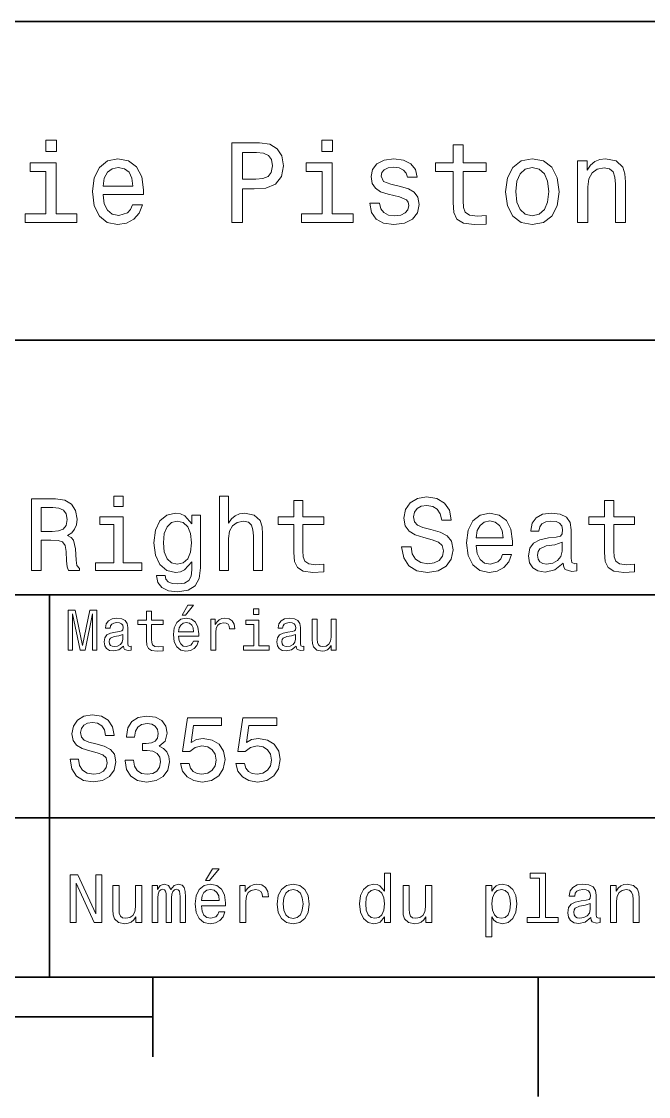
# Model space of a CAD drawing. Extents: x 0 to 297, y 0 to 210.
# Drawn here: x 190.3 to 229.6, y 2.5 to 70 of the extents above; entities that cross this region are included whole.
import ezdxf

# ---------------------------------------------------------------- set-up
doc = ezdxf.new("R2010")
doc.units = 0

msp = doc.modelspace()

# ---------------------------------------------------------------- linework, layer by layer
at = {"color": 7, "lineweight": 35}
for p, q in [((97, 70), (287, 70)), ((162, 50), (287, 50)), ((162, 34), (287, 34)), ((162, 20), (287, 20)), ((10, 10), (287, 10)), ((97, 10), (287, 10)), ((98.5, 7.5), (198.5, 7.5))]:
    msp.add_line(p, q, dxfattribs=at)
at = {"color": 7, "lineweight": 35, "ltscale": 0.35}
msp.add_line((192, 20), (192, 34), dxfattribs=at)
at = {"color": 7, "lineweight": 35, "ltscale": 0.25}
msp.add_line((192, 10), (192, 20), dxfattribs=at)
at = {"color": 7, "lineweight": 35, "ltscale": 0.125}
msp.add_line((198.5, 10), (198.5, 5), dxfattribs=at)
at = {"color": 7, "lineweight": 35, "ltscale": 0.1875}
msp.add_line((222.699997, 10), (222.699997, 2.5), dxfattribs=at)
at = {"color": 7, "lineweight": 13}
for points in [[(192.439484, 62.554031), (191.769455, 62.554031), (191.769455, 61.833572), (192.439484, 61.833572)], [(203.462524, 57.381123), (204.125351, 57.381123), (204.125351, 59.492073), (204.860229, 59.492073), (205.602295, 59.528095), (206.193085, 59.780258), (206.574921, 60.270172), (206.704605, 60.940201), (206.603745, 61.559795), (206.315552, 62.013687), (205.840057, 62.287464), (205.191635, 62.381123), (203.462524, 62.381123)], [(209.788177, 62.554031), (209.118149, 62.554031), (209.118149, 61.833572), (209.788177, 61.833572)], [(217.353027, 60.579971), (217.353027, 58.64193), (217.396255, 58.015129), (217.597992, 57.582851), (218.001434, 57.330688), (218.685883, 57.244236), (219.43515, 57.280258), (219.43515, 57.827808), (218.887604, 57.78458), (218.390488, 57.842216), (218.123917, 58.022331), (218.008652, 58.324928), (217.98703, 58.75), (217.98703, 60.579971), (219.43515, 60.579971), (219.43515, 61.120316), (217.98703, 61.120316), (217.98703, 62.251438), (217.353027, 62.251438), (217.353027, 61.120316), (216.257935, 61.120316), (216.257935, 60.579971)], [(205.01152, 61.76873), (205.443802, 61.725502), (205.760803, 61.588615), (205.94812, 61.336452), (206.01297, 60.940201), (205.940918, 60.522331), (205.746399, 60.270172), (205.414978, 60.140488), (204.96109, 60.104465), (204.125351, 60.104465), (204.125351, 61.76873)], [(192.417862, 57.914265), (192.417862, 61.120316), (190.789627, 61.120316), (190.789627, 60.579971), (191.783859, 60.579971), (191.783859, 57.914265), (190.48703, 57.914265), (190.48703, 57.381123), (193.729111, 57.381123), (193.729111, 57.914265)], [(195.37175, 59.131844), (197.907776, 59.131844), (197.914978, 59.427231), (197.799713, 60.255764), (197.482712, 60.875359), (196.978378, 61.25), (196.30835, 61.386887), (195.65274, 61.242794), (195.148407, 60.839336), (194.824203, 60.183716), (194.708923, 59.319164), (194.817001, 58.432995), (195.141205, 57.78458), (195.638321, 57.381123), (196.286743, 57.244236), (196.848694, 57.337894), (197.309799, 57.582851), (197.648407, 57.971901), (197.842941, 58.490631), (197.216141, 58.490631), (197.086456, 58.20245), (196.899139, 57.986309), (196.365997, 57.8134), (195.955322, 57.892651), (195.645538, 58.14481), (195.443802, 58.555473), (195.37175, 59.110229)], [(195.37175, 59.664986), (195.451004, 60.162102), (195.645538, 60.529537), (195.940918, 60.75288), (196.329971, 60.83213), (196.711807, 60.75288), (197.007202, 60.529537), (197.187317, 60.162102), (197.252167, 59.664986)], [(209.766571, 57.914265), (209.766571, 61.120316), (208.138321, 61.120316), (208.138321, 60.579971), (209.132568, 60.579971), (209.132568, 57.914265), (207.835724, 57.914265), (207.835724, 57.381123), (211.077805, 57.381123), (211.077805, 57.914265)], [(214.060516, 59.636166), (213.44812, 59.780258), (212.994232, 59.945965), (212.842941, 60.28458), (212.886169, 60.522331), (213.03746, 60.695244), (213.282425, 60.803314), (213.635437, 60.846542), (213.97406, 60.803314), (214.240631, 60.67363), (214.413544, 60.479107), (214.485596, 60.219738), (215.105194, 60.219738), (215.105194, 60.23415), (214.997116, 60.70245), (214.701721, 61.069885), (214.240631, 61.30043), (213.635437, 61.386887), (213.023056, 61.30043), (212.57637, 61.062679), (212.29538, 60.709652), (212.208939, 60.262966), (212.273773, 59.830688), (212.475494, 59.528095), (212.806915, 59.311958), (213.289627, 59.16066), (213.995682, 58.987751), (214.427948, 58.807636), (214.543228, 58.663544), (214.586456, 58.447407), (214.521606, 58.180836), (214.348694, 57.979107), (214.067719, 57.849422), (213.693085, 57.806194), (213.296829, 57.849422), (213.008636, 58.000721), (212.814117, 58.245674), (212.734863, 58.584293), (212.122482, 58.584293), (212.223343, 58.007923), (212.518738, 57.590057), (212.98703, 57.337894), (213.635437, 57.244236), (214.312683, 57.337894), (214.809799, 57.590057), (215.112396, 57.993515), (215.220459, 58.519451), (215.141205, 58.973343), (214.917862, 59.283138), (214.55043, 59.484871)], [(220.65274, 59.311958), (220.768005, 58.432995), (221.099426, 57.78458), (221.625366, 57.381123), (222.331421, 57.244236), (223.030258, 57.381123), (223.556198, 57.777374), (223.887604, 58.425793), (224.010086, 59.311958), (223.887604, 60.190922), (223.556198, 60.846542), (223.030258, 61.242794), (222.331421, 61.386887), (221.625366, 61.242794), (221.099426, 60.839336), (220.768005, 60.190922)], [(221.301147, 59.319164), (221.365997, 59.967579), (221.567719, 60.435879), (221.891937, 60.72406), (222.331421, 60.824928), (222.763687, 60.72406), (223.087891, 60.443081), (223.289627, 59.967579), (223.361679, 59.319164), (223.289627, 58.663544), (223.087891, 58.188038), (222.763687, 57.899853), (222.331421, 57.806194), (221.891937, 57.899853), (221.567719, 58.188038), (221.365997, 58.663544)], [(225.177246, 57.381123), (225.811249, 57.381123), (225.811249, 59.614552), (225.876083, 60.12608), (226.085022, 60.500717), (226.409225, 60.731266), (226.841507, 60.817722), (227.187317, 60.745674), (227.403458, 60.551151), (227.511536, 60.226944), (227.547546, 59.794666), (227.547546, 57.381123), (228.181564, 57.381123), (228.181564, 59.924351), (228.15274, 60.435879), (228.023056, 60.86095), (227.597992, 61.25), (226.935165, 61.386887), (226.567719, 61.336452), (226.257935, 61.199566), (225.991364, 60.969017), (225.782425, 60.659222), (225.782425, 61.25), (225.177246, 61.25)], [(190.874649, 35.530258), (191.477676, 35.530258), (191.477676, 37.430115), (192.093658, 37.430115), (192.547562, 37.41066), (192.832855, 37.319885), (192.98848, 37.105907), (193.053314, 36.723343), (193.085739, 36.139767), (193.124649, 35.757202), (193.202454, 35.530258), (193.883286, 35.530258), (193.883286, 35.653458), (193.734161, 35.835014), (193.682281, 36.172188), (193.636887, 36.898415), (193.526657, 37.4366), (193.377533, 37.605186), (193.144104, 37.728386), (193.403458, 37.890488), (193.585022, 38.117435), (193.701736, 38.402737), (193.740646, 38.746395), (193.649857, 39.291065), (193.390488, 39.699566), (192.96254, 39.945965), (192.378967, 40.030258), (190.874649, 40.030258)], [(196.645538, 40.185879), (196.042511, 40.185879), (196.042511, 39.537464), (196.645538, 39.537464)], [(202.688766, 35.530258), (203.259369, 35.530258), (203.259369, 37.540344), (203.317734, 38.000721), (203.505768, 38.337894), (203.797562, 38.545387), (204.1866, 38.623199), (204.497849, 38.558357), (204.692368, 38.383286), (204.789627, 38.091499), (204.822052, 37.70245), (204.822052, 35.530258), (205.392654, 35.530258), (205.392654, 37.819164), (205.366714, 38.279537), (205.25, 38.662102), (204.867447, 39.012245), (204.270905, 39.135445), (203.946686, 39.090057), (203.667877, 38.966858), (203.434448, 38.772331), (203.259369, 38.506485), (203.259369, 40.185879), (202.688766, 40.185879)], [(207.357361, 38.409222), (207.357361, 36.664986), (207.396255, 36.100864), (207.57782, 35.711815), (207.940933, 35.484871), (208.556915, 35.407059), (209.231277, 35.43948), (209.231277, 35.932274), (208.73848, 35.893372), (208.291077, 35.945244), (208.051163, 36.107349), (207.947418, 36.379681), (207.927963, 36.762245), (207.927963, 38.409222), (209.231277, 38.409222), (209.231277, 38.895531), (207.927963, 38.895531), (207.927963, 39.913544), (207.357361, 39.913544), (207.357361, 38.895531), (206.371765, 38.895531), (206.371765, 38.409222)], [(214.716858, 37.015129), (214.126801, 37.015129), (214.256485, 36.327808), (214.580704, 35.822044), (215.079971, 35.517288), (215.754333, 35.407059), (216.422195, 35.510807), (216.921478, 35.796108), (217.239197, 36.243515), (217.355911, 36.833572), (217.258652, 37.365273), (216.986313, 37.708931), (216.545395, 37.935879), (215.955338, 38.104465), (215.44957, 38.227665), (215.118881, 38.370316), (214.930847, 38.577808), (214.872482, 38.902016), (214.930847, 39.193802), (215.099426, 39.414265), (215.358795, 39.5634), (215.715424, 39.615273), (216.078537, 39.55043), (216.363831, 39.375359), (216.55188, 39.083572), (216.642654, 38.688038), (217.232712, 38.688038), (217.232712, 38.701008), (217.128967, 39.310516), (216.824219, 39.764408), (216.344391, 40.049709), (215.695969, 40.146973), (215.112396, 40.049709), (214.658508, 39.777374), (214.366714, 39.355907), (214.26297, 38.811237), (214.34726, 38.324928), (214.593658, 37.994236), (214.982712, 37.773773), (215.51442, 37.605186), (216.039627, 37.456051), (216.435165, 37.3134), (216.675079, 37.105907), (216.759369, 36.76873), (216.681564, 36.425072), (216.48056, 36.165707), (216.175797, 36.003601), (215.780273, 35.951729), (215.33934, 36.023052), (215.002167, 36.230545), (214.788193, 36.567722)], [(226.874649, 38.409222), (226.874649, 36.664986), (226.913544, 36.100864), (227.095108, 35.711815), (227.458221, 35.484871), (228.074219, 35.407059), (228.748566, 35.43948), (228.748566, 35.932274), (228.255768, 35.893372), (227.808365, 35.945244), (227.568451, 36.107349), (227.464706, 36.379681), (227.445251, 36.762245), (227.445251, 38.409222), (228.748566, 38.409222), (228.748566, 38.895531), (227.445251, 38.895531), (227.445251, 39.913544), (226.874649, 39.913544), (226.874649, 38.895531), (225.889053, 38.895531), (225.889053, 38.409222)], [(192.210373, 39.479107), (192.605911, 39.440201), (192.884735, 39.317001), (193.059799, 39.090057), (193.118164, 38.733429), (193.053314, 38.357346), (192.87825, 38.130402), (192.579971, 38.013687), (192.171478, 37.981266), (191.477676, 37.981266), (191.477676, 39.479107)], [(196.626083, 36.010086), (196.626083, 38.895531), (195.160675, 38.895531), (195.160675, 38.409222), (196.055481, 38.409222), (196.055481, 36.010086), (194.888336, 36.010086), (194.888336, 35.530258), (197.806198, 35.530258), (197.806198, 36.010086)], [(201.495682, 35.685879), (201.495682, 39.012245), (200.951019, 39.012245), (200.951019, 38.448124), (200.503601, 38.960373), (200.231277, 39.090057), (199.926514, 39.135445), (199.375366, 39.005764), (198.947418, 38.642651), (198.668594, 38.059078), (198.571335, 37.274494), (198.668594, 36.483429), (198.947418, 35.899857), (199.375366, 35.530258), (199.926514, 35.407059), (200.237762, 35.45245), (200.497131, 35.569164), (200.951019, 36.061958), (200.951019, 35.569164), (200.899139, 35.180115), (200.756485, 34.901295), (200.484161, 34.739193), (200.075653, 34.680836), (199.719025, 34.719738), (199.466141, 34.817001), (199.317001, 34.985588), (199.271622, 35.212536), (198.720459, 35.212536), (198.720459, 35.1866), (198.804764, 34.771614), (199.064133, 34.460373), (199.479111, 34.259365), (200.043228, 34.188038), (200.71759, 34.285301), (201.164993, 34.557636), (201.417877, 35.030979)], [(199.161392, 37.274494), (199.219742, 37.851585), (199.394821, 38.279537), (199.667145, 38.532421), (200.030258, 38.623199), (200.412827, 38.532421), (200.698135, 38.279537), (200.873199, 37.851585), (200.938049, 37.274494), (200.873199, 36.684437), (200.698135, 36.262966), (200.412827, 36.003601), (200.030258, 35.919308), (199.667145, 36.003601), (199.394821, 36.262966), (199.219742, 36.690922)], [(218.80188, 37.105907), (221.084305, 37.105907), (221.09079, 37.371758), (220.98703, 38.117435), (220.701736, 38.675072), (220.247849, 39.012245), (219.644821, 39.135445), (219.054764, 39.005764), (218.600876, 38.642651), (218.309082, 38.052593), (218.205338, 37.274494), (218.302597, 36.476944), (218.594391, 35.893372), (219.041794, 35.530258), (219.625366, 35.407059), (220.131134, 35.491352), (220.546112, 35.711815), (220.850876, 36.061958), (221.02594, 36.528816), (220.461823, 36.528816), (220.345108, 36.269451), (220.176514, 36.074928), (219.696686, 35.919308), (219.327087, 35.990631), (219.048279, 36.217579), (218.866714, 36.587173), (218.80188, 37.086452)], [(218.80188, 37.585735), (218.873199, 38.033138), (219.048279, 38.363831), (219.314133, 38.564842), (219.664276, 38.636166), (220.007935, 38.564842), (220.273773, 38.363831), (220.435883, 38.033138), (220.494247, 37.585735)], [(224.274506, 35.98415), (224.274506, 35.964695), (224.306915, 35.744236), (224.404175, 35.588615), (224.812683, 35.465416), (225.130402, 35.517288), (225.130402, 35.958214), (224.994232, 35.938759), (224.812683, 36.023052), (224.780258, 36.282421), (224.780258, 38.085014), (224.702454, 38.545387), (224.47551, 38.869595), (224.079971, 39.064121), (223.522339, 39.135445), (222.977661, 39.057636), (222.575653, 38.837173), (222.322769, 38.493515), (222.23848, 38.039623), (222.23848, 38.000721), (222.750732, 38.000721), (222.796112, 38.273052), (222.938766, 38.467579), (223.172195, 38.584293), (223.502884, 38.629681), (223.820618, 38.59726), (224.047546, 38.5), (224.183716, 38.331409), (224.229111, 38.09798), (224.203171, 37.825645), (224.099426, 37.68948), (223.840057, 37.624638), (223.35376, 37.572765), (222.796112, 37.456051), (222.400574, 37.248558), (222.167145, 36.924351), (222.095825, 36.444523), (222.160675, 36.016571), (222.361679, 35.698845), (222.685883, 35.497837), (223.133286, 35.426514), (223.736313, 35.562679)], [(224.209656, 36.749279), (224.131851, 36.412102), (223.924347, 36.152737), (223.613113, 35.98415), (223.23056, 35.925793), (222.984161, 35.958214), (222.809082, 36.061958), (222.698853, 36.243515), (222.666428, 36.496395), (222.692368, 36.723343), (222.796112, 36.885445), (223.21109, 37.067001), (223.736313, 37.14481), (224.209656, 37.30043)], [(200.341492, 32.728386), (200.554031, 32.728386), (201.054749, 33.340778), (200.701736, 33.340778)], [(205.161377, 33.117435), (204.82637, 33.117435), (204.82637, 32.757202), (205.161377, 32.757202)], [(193.183716, 30.530979), (193.46109, 30.530979), (193.46109, 32.80043), (193.929398, 30.530979), (194.239197, 30.530979), (194.703888, 32.80043), (194.703888, 30.530979), (194.984863, 30.530979), (194.984863, 33.030979), (194.545395, 33.030979), (194.08429, 30.826368), (193.626801, 33.030979), (193.183716, 33.030979)], [(196.656342, 30.78314), (196.656342, 30.772333), (196.674347, 30.649855), (196.728394, 30.5634), (196.955338, 30.494957), (197.131851, 30.523775), (197.131851, 30.768732), (197.056198, 30.757925), (196.955338, 30.804754), (196.937317, 30.948847), (196.937317, 31.950287), (196.894089, 32.206051), (196.768005, 32.386166), (196.548264, 32.494236), (196.23848, 32.533859), (195.935883, 32.490635), (195.71254, 32.368156), (195.572052, 32.177231), (195.525223, 31.925072), (195.525223, 31.903458), (195.809799, 31.903458), (195.835022, 32.054756), (195.914261, 32.162823), (196.043945, 32.227665), (196.227661, 32.25288), (196.404175, 32.234871), (196.530258, 32.180836), (196.605911, 32.087173), (196.631119, 31.957493), (196.616714, 31.806194), (196.559082, 31.730547), (196.414978, 31.694523), (196.144806, 31.665705), (195.835022, 31.600864), (195.61528, 31.48559), (195.485596, 31.305475), (195.445969, 31.038904), (195.481995, 30.801151), (195.593658, 30.62464), (195.773773, 30.512968), (196.022339, 30.473343), (196.357346, 30.54899)], [(198.100861, 32.130402), (198.100861, 31.161383), (198.122482, 30.847982), (198.223343, 30.631844), (198.425079, 30.505762), (198.767288, 30.462536), (199.141937, 30.480547), (199.141937, 30.754322), (198.868149, 30.732708), (198.619598, 30.761526), (198.486313, 30.851583), (198.42868, 31.002882), (198.417862, 31.215418), (198.417862, 32.130402), (199.141937, 32.130402), (199.141937, 32.400574), (198.417862, 32.400574), (198.417862, 32.966137), (198.100861, 32.966137), (198.100861, 32.400574), (197.553314, 32.400574), (197.553314, 32.130402)], [(200.121765, 31.40634), (201.389771, 31.40634), (201.393372, 31.554033), (201.335739, 31.9683), (201.177231, 32.278099), (200.925079, 32.465416), (200.590057, 32.533859), (200.262253, 32.461815), (200.010086, 32.260086), (199.847977, 31.932276), (199.790344, 31.5), (199.844376, 31.056915), (200.006485, 30.732708), (200.255051, 30.530979), (200.579254, 30.462536), (200.860229, 30.509365), (201.090775, 30.631844), (201.260086, 30.826368), (201.357346, 31.085733), (201.043945, 31.085733), (200.979111, 30.941643), (200.885452, 30.833572), (200.618881, 30.747118), (200.413544, 30.786743), (200.258652, 30.912823), (200.157776, 31.118155), (200.121765, 31.395533)], [(202.131851, 30.530979), (202.448853, 30.530979), (202.448853, 31.636887), (202.481262, 31.903458), (202.578537, 32.094379), (202.73703, 32.209652), (202.94957, 32.249279), (203.108063, 32.224064), (203.226944, 32.152016), (203.298996, 32.029537), (203.324203, 31.863832), (203.644806, 31.863832), (203.601593, 32.155621), (203.482712, 32.364552), (203.284576, 32.490635), (203.014404, 32.533859), (202.830688, 32.505043), (202.672195, 32.432995), (202.531708, 32.310516), (202.420029, 32.144814), (202.420029, 32.465416), (202.131851, 32.465416)], [(205.150574, 30.79755), (205.150574, 32.400574), (204.336456, 32.400574), (204.336456, 32.130402), (204.833572, 32.130402), (204.833572, 30.79755), (204.185165, 30.79755), (204.185165, 30.530979), (205.806198, 30.530979), (205.806198, 30.79755)], [(207.499283, 30.78314), (207.499283, 30.772333), (207.517288, 30.649855), (207.57132, 30.5634), (207.798264, 30.494957), (207.974777, 30.523775), (207.974777, 30.768732), (207.899139, 30.757925), (207.798264, 30.804754), (207.780258, 30.948847), (207.780258, 31.950287), (207.73703, 32.206051), (207.610947, 32.386166), (207.391205, 32.494236), (207.081406, 32.533859), (206.778824, 32.490635), (206.555481, 32.368156), (206.414978, 32.177231), (206.368149, 31.925072), (206.368149, 31.903458), (206.65274, 31.903458), (206.677948, 32.054756), (206.757202, 32.162823), (206.886887, 32.227665), (207.070602, 32.25288), (207.247116, 32.234871), (207.373199, 32.180836), (207.448853, 32.087173), (207.47406, 31.957493), (207.459656, 31.806194), (207.402023, 31.730547), (207.257919, 31.694523), (206.987747, 31.665705), (206.677948, 31.600864), (206.458206, 31.48559), (206.328537, 31.305475), (206.28891, 31.038904), (206.324921, 30.801151), (206.4366, 30.62464), (206.616714, 30.512968), (206.86528, 30.473343), (207.200287, 30.54899)], [(210.010086, 32.465416), (209.693085, 32.465416), (209.693085, 31.348703), (209.657059, 31.089336), (209.552597, 30.902016), (209.390488, 30.786743), (209.177948, 30.750719), (209.008636, 30.779539), (208.900574, 30.865993), (208.83934, 31.013687), (208.824921, 31.222622), (208.824921, 32.465416), (208.507919, 32.465416), (208.507919, 31.193804), (208.518738, 30.93804), (208.587173, 30.725504), (208.796112, 30.530979), (209.131119, 30.462536), (209.311234, 30.487751), (209.466141, 30.552593), (209.599426, 30.664265), (209.707489, 30.826368), (209.707489, 30.530979), (210.010086, 30.530979)], [(200.121765, 31.672911), (200.161377, 31.921469), (200.258652, 32.105186), (200.406342, 32.216858), (200.600861, 32.256485), (200.791794, 32.216858), (200.939484, 32.105186), (201.029541, 31.921469), (201.061966, 31.672911)], [(196.620316, 31.208212), (196.577087, 31.020893), (196.461823, 30.876801), (196.28891, 30.78314), (196.07637, 30.750719), (195.939484, 30.768732), (195.842224, 30.826368), (195.780975, 30.927233), (195.76297, 31.067722), (195.777374, 31.193804), (195.835022, 31.283861), (196.065567, 31.384726), (196.357346, 31.427954), (196.620316, 31.514408)], [(207.463257, 31.208212), (207.420029, 31.020893), (207.304749, 30.876801), (207.131851, 30.78314), (206.919312, 30.750719), (206.782425, 30.768732), (206.68515, 30.826368), (206.623917, 30.927233), (206.605911, 31.067722), (206.620316, 31.193804), (206.677948, 31.283861), (206.908508, 31.384726), (207.200287, 31.427954), (207.463257, 31.514408)], [(193.824203, 23.680117), (193.299713, 23.680117), (193.414978, 23.069164), (193.703171, 22.619596), (194.146973, 22.348703), (194.746399, 22.250721), (195.340057, 22.342941), (195.783859, 22.596542), (196.066284, 22.994238), (196.170029, 23.518732), (196.083572, 23.991356), (195.841492, 24.296831), (195.44957, 24.49856), (194.925079, 24.648417), (194.47551, 24.757925), (194.181549, 24.884727), (194.014404, 25.069164), (193.96254, 25.357349), (194.014404, 25.616714), (194.164261, 25.812681), (194.394806, 25.945246), (194.711823, 25.991356), (195.034576, 25.933718), (195.288177, 25.778099), (195.455338, 25.518732), (195.536026, 25.167149), (196.060516, 25.167149), (196.060516, 25.178675), (195.968292, 25.720463), (195.697403, 26.12392), (195.270889, 26.377522), (194.694519, 26.463978), (194.175797, 26.377522), (193.772339, 26.135448), (193.51297, 25.760807), (193.420746, 25.276657), (193.495682, 24.844381), (193.714691, 24.550434), (194.060516, 24.354467), (194.533142, 24.204613), (195, 24.072046), (195.351578, 23.945246), (195.564835, 23.760807), (195.639771, 23.461096), (195.570602, 23.155621), (195.391937, 22.925074), (195.121033, 22.780981), (194.769455, 22.734871), (194.377518, 22.798271), (194.077805, 22.98271), (193.887604, 23.282421)], [(196.752167, 23.616716), (196.752167, 23.57637), (196.844376, 23.023056), (197.11528, 22.60807), (197.541794, 22.342941), (198.106628, 22.244957), (198.706055, 22.342941), (199.155624, 22.596542), (199.443802, 23), (199.547546, 23.518732), (199.501434, 23.858791), (199.374634, 24.135448), (199.167145, 24.348703), (198.890488, 24.504324), (199.265137, 24.815563), (199.39769, 25.311239), (199.311234, 25.760807), (199.0634, 26.100864), (198.659943, 26.314121), (198.106628, 26.38905), (197.587891, 26.296831), (197.190201, 26.043228), (196.930832, 25.639771), (196.844376, 25.103746), (196.844376, 25.063402), (197.357346, 25.063402), (197.403458, 25.432278), (197.553314, 25.697407), (197.795395, 25.858791), (198.135452, 25.916428), (198.435165, 25.870317), (198.654175, 25.749281), (198.786743, 25.553314), (198.838623, 25.288185), (198.786743, 25.005764), (198.648422, 24.815563), (198.406342, 24.700289), (198.077805, 24.665707), (197.853027, 24.671471), (197.853027, 24.216139), (198.135452, 24.227667), (198.498566, 24.175793), (198.769455, 24.037464), (198.930832, 23.812681), (198.98848, 23.518732), (198.925079, 23.184439), (198.757919, 22.9366), (198.492798, 22.780981), (198.141205, 22.729107), (197.778091, 22.786745), (197.51297, 22.959656), (197.345825, 23.236313), (197.282425, 23.616716)], [(200.244965, 23.40346), (200.371765, 22.930836), (200.654175, 22.56196), (201.069168, 22.331413), (201.599426, 22.244957), (202.181549, 22.348703), (202.636887, 22.631124), (202.925079, 23.080692), (203.034576, 23.657061), (202.9366, 24.193085), (202.659943, 24.613834), (202.227661, 24.884727), (201.668594, 24.98271), (201.236313, 24.913546), (200.902023, 24.723343), (201.0634, 25.801153), (202.815567, 25.801153), (202.815567, 26.273777), (200.677231, 26.273777), (200.360229, 24.152739), (200.82132, 24.152739), (201.155624, 24.423632), (201.582138, 24.521614), (201.951004, 24.458214), (202.233429, 24.273777), (202.412109, 23.991356), (202.47551, 23.628242), (202.412109, 23.265131), (202.227661, 22.98271), (201.945251, 22.804035), (201.582138, 22.740635), (201.276657, 22.780981), (201.040344, 22.913546), (200.867432, 23.121038), (200.780975, 23.40346)], [(203.714691, 23.40346), (203.841492, 22.930836), (204.123917, 22.56196), (204.53891, 22.331413), (205.069168, 22.244957), (205.651291, 22.348703), (206.106628, 22.631124), (206.394806, 23.080692), (206.504318, 23.657061), (206.406342, 24.193085), (206.129684, 24.613834), (205.697403, 24.884727), (205.138336, 24.98271), (204.706055, 24.913546), (204.371765, 24.723343), (204.533142, 25.801153), (206.285309, 25.801153), (206.285309, 26.273777), (204.146973, 26.273777), (203.829971, 24.152739), (204.291061, 24.152739), (204.625366, 24.423632), (205.05188, 24.521614), (205.420746, 24.458214), (205.703171, 24.273777), (205.881851, 23.991356), (205.945251, 23.628242), (205.881851, 23.265131), (205.697403, 22.98271), (205.414978, 22.804035), (205.05188, 22.740635), (204.746399, 22.780981), (204.510086, 22.913546), (204.337173, 23.121038), (204.250717, 23.40346)], [(193.315567, 13.428675), (193.674347, 13.428675), (193.674347, 15.888329), (194.824203, 13.428675), (195.286743, 13.428675), (195.286743, 16.428675), (194.92363, 16.428675), (194.92363, 13.969021), (193.786743, 16.428675), (193.315567, 16.428675)], [(201.809799, 16.065563), (202.06485, 16.065563), (202.66571, 16.800432), (202.242081, 16.800432)], [(213.048996, 13.787464), (213.048996, 13.428675), (213.429398, 13.428675), (213.429398, 16.532421), (213.053314, 16.532421), (213.053314, 15.395534), (212.763687, 15.724064), (212.586456, 15.801874), (212.383286, 15.832133), (212.015854, 15.745678), (211.730545, 15.503603), (211.544662, 15.114553), (211.479828, 14.591499), (211.544662, 14.068444), (211.730545, 13.675073), (212.015854, 13.428675), (212.383286, 13.346542), (212.586456, 13.376801), (212.768005, 13.454611)], [(222.788193, 16.212536), (222.788193, 13.748559), (222.005768, 13.748559), (222.005768, 13.428675), (223.946686, 13.428675), (223.946686, 13.748559), (223.168594, 13.748559), (223.168594, 16.532421), (222.19165, 16.532421), (222.19165, 16.212536)], [(197.798279, 15.75), (197.417862, 15.75), (197.417862, 14.409943), (197.374634, 14.098703), (197.249283, 13.873919), (197.054749, 13.735591), (196.799713, 13.692364), (196.596542, 13.726946), (196.466858, 13.830692), (196.393372, 14.007925), (196.376083, 14.258646), (196.376083, 15.75), (195.995682, 15.75), (195.995682, 14.224064), (196.008652, 13.917148), (196.090775, 13.662104), (196.341492, 13.428675), (196.743515, 13.346542), (196.959656, 13.376801), (197.145538, 13.454611), (197.305481, 13.588617), (197.435165, 13.783141), (197.435165, 13.428675), (197.798279, 13.428675)], [(198.459656, 13.428675), (198.809799, 13.428675), (198.809799, 14.980548), (198.831406, 15.213978), (198.896255, 15.382565), (198.995682, 15.481989), (199.125366, 15.520894), (199.229111, 15.486312), (199.298279, 15.399857), (199.332855, 15.252882), (199.345825, 15.058358), (199.345825, 13.428675), (199.674347, 13.428675), (199.674347, 14.980548), (199.695969, 15.209655), (199.760803, 15.378242), (199.864548, 15.481989), (199.994232, 15.520894), (200.097977, 15.486312), (200.167145, 15.399857), (200.210373, 15.058358), (200.210373, 13.428675), (200.560516, 13.428675), (200.560516, 15.032421), (200.53891, 15.365274), (200.469742, 15.620317), (200.331406, 15.775937), (200.106628, 15.832133), (199.842941, 15.745678), (199.639771, 15.494957), (199.479828, 15.741355), (199.211823, 15.832133), (198.965424, 15.745678), (198.796829, 15.503603), (198.796829, 15.75), (198.459656, 15.75)], [(201.546112, 14.479107), (203.067719, 14.479107), (203.072052, 14.656341), (203.002884, 15.153459), (202.812683, 15.525217), (202.510086, 15.75), (202.108063, 15.832133), (201.714691, 15.745678), (201.412109, 15.503603), (201.217575, 15.110231), (201.148422, 14.591499), (201.213257, 14.059798), (201.407776, 13.67075), (201.706055, 13.428675), (202.095108, 13.346542), (202.432281, 13.402739), (202.708939, 13.549712), (202.912109, 13.783141), (203.028824, 14.09438), (202.65274, 14.09438), (202.574936, 13.92147), (202.46254, 13.791787), (202.142654, 13.688041), (201.896255, 13.735591), (201.710373, 13.886888), (201.58934, 14.133286), (201.546112, 14.466139)], [(203.958221, 13.428675), (204.338623, 13.428675), (204.338623, 14.755764), (204.377518, 15.075649), (204.494232, 15.304755), (204.684433, 15.443084), (204.939484, 15.490635), (205.129684, 15.460375), (205.272339, 15.373919), (205.358795, 15.226946), (205.389053, 15.028098), (205.773773, 15.028098), (205.721909, 15.378242), (205.579254, 15.628963), (205.341492, 15.78026), (205.017288, 15.832133), (204.796829, 15.797551), (204.606628, 15.711096), (204.438034, 15.564121), (204.304031, 15.365274), (204.304031, 15.75), (203.958221, 15.75)], [(206.305481, 14.587176), (206.374634, 14.059798), (206.573486, 13.67075), (206.889053, 13.428675), (207.312683, 13.346542), (207.731995, 13.428675), (208.047546, 13.666427), (208.246399, 14.055476), (208.319885, 14.587176), (208.246399, 15.114553), (208.047546, 15.507925), (207.731995, 15.745678), (207.312683, 15.832133), (206.889053, 15.745678), (206.573486, 15.503603), (206.374634, 15.114553)], [(216.014404, 15.75), (215.634003, 15.75), (215.634003, 14.409943), (215.590775, 14.098703), (215.465424, 13.873919), (215.270889, 13.735591), (215.015854, 13.692364), (214.812683, 13.726946), (214.682999, 13.830692), (214.609512, 14.007925), (214.592224, 14.258646), (214.592224, 15.75), (214.211823, 15.75), (214.211823, 14.224064), (214.224792, 13.917148), (214.306915, 13.662104), (214.557632, 13.428675), (214.959656, 13.346542), (215.175797, 13.376801), (215.361679, 13.454611), (215.521622, 13.588617), (215.651306, 13.783141), (215.651306, 13.428675), (216.014404, 13.428675)], [(219.788193, 15.391211), (219.788193, 15.75), (219.407776, 15.75), (219.407776, 12.529539), (219.788193, 12.529539), (219.788193, 13.783141), (219.922195, 13.579971), (220.073486, 13.445966), (220.453888, 13.346542), (220.817001, 13.428675), (221.10231, 13.675073), (221.288193, 14.064121), (221.357346, 14.591499), (221.288193, 15.114553), (221.10231, 15.503603), (220.817001, 15.745678), (220.453888, 15.832133), (220.246399, 15.806196), (220.069168, 15.724064), (219.917877, 15.585735)], [(226.01297, 13.731268), (226.01297, 13.7183), (226.034592, 13.571326), (226.099426, 13.46758), (226.371765, 13.385448), (226.583588, 13.42003), (226.583588, 13.713977), (226.492798, 13.701009), (226.371765, 13.757205), (226.350159, 13.930116), (226.350159, 15.131845), (226.298279, 15.438761), (226.146973, 15.6549), (225.883286, 15.784582), (225.511536, 15.832133), (225.148422, 15.78026), (224.880402, 15.633286), (224.711823, 15.404179), (224.655624, 15.101585), (224.655624, 15.075649), (224.997131, 15.075649), (225.027374, 15.257205), (225.122482, 15.386889), (225.278107, 15.464698), (225.498566, 15.494957), (225.710388, 15.473343), (225.861679, 15.408502), (225.952454, 15.29611), (225.982712, 15.140491), (225.965424, 14.958934), (225.896255, 14.868156), (225.723343, 14.824928), (225.399139, 14.790346), (225.027374, 14.712537), (224.763687, 14.574208), (224.608078, 14.358069), (224.560516, 14.038185), (224.60376, 13.752882), (224.737762, 13.541066), (224.953888, 13.407061), (225.252167, 13.35951), (225.654175, 13.450289)], [(227.236313, 13.428675), (227.616714, 13.428675), (227.616714, 14.768732), (227.655624, 15.075649), (227.780975, 15.300432), (227.97551, 15.438761), (228.234879, 15.490635), (228.442368, 15.447407), (228.572052, 15.330692), (228.636887, 15.136168), (228.658508, 14.876801), (228.658508, 13.428675), (229.03891, 13.428675), (229.03891, 14.954612), (229.021622, 15.261528), (228.943817, 15.516571), (228.688766, 15.75), (228.291077, 15.832133), (228.070618, 15.801874), (227.884735, 15.719741), (227.724792, 15.581412), (227.599426, 15.395534), (227.599426, 15.75), (227.236313, 15.75)], [(201.546112, 14.798992), (201.593658, 15.097262), (201.710373, 15.317724), (201.887604, 15.45173), (202.121033, 15.49928), (202.350143, 15.45173), (202.527374, 15.317724), (202.635452, 15.097262), (202.674347, 14.798992)], [(206.694519, 14.591499), (206.733429, 14.980548), (206.854462, 15.261528), (207.048996, 15.434439), (207.312683, 15.494957), (207.572052, 15.434439), (207.766571, 15.26585), (207.887604, 14.980548), (207.930832, 14.591499), (207.887604, 14.198127), (207.766571, 13.912825), (207.572052, 13.739914), (207.312683, 13.683718), (207.048996, 13.739914), (206.854462, 13.912825), (206.733429, 14.198127)], [(212.44812, 15.490635), (212.698853, 15.430116), (212.889053, 15.261528), (213.001434, 14.980548), (213.044678, 14.591499), (213.001434, 14.198127), (212.889053, 13.917148), (212.698853, 13.744237), (212.44812, 13.688041), (212.210373, 13.744237), (212.028824, 13.917148), (211.907776, 14.20245), (211.868881, 14.591499), (211.907776, 14.976225), (212.028824, 15.257205), (212.210373, 15.430116)], [(220.389053, 13.688041), (220.134003, 13.744237), (219.948135, 13.917148), (219.831421, 14.198127), (219.792511, 14.591499), (219.831421, 14.980548), (219.948135, 15.261528), (220.134003, 15.430116), (220.389053, 15.490635), (220.622482, 15.430116), (220.808365, 15.257205), (220.925079, 14.976225), (220.968307, 14.591499), (220.925079, 14.20245), (220.808365, 13.917148), (220.622482, 13.744237)], [(225.969742, 14.241355), (225.917877, 14.016571), (225.779541, 13.84366), (225.572052, 13.731268), (225.317017, 13.692364), (225.15274, 13.713977), (225.036026, 13.783141), (224.96254, 13.904179), (224.940933, 14.072767), (224.958221, 14.224064), (225.027374, 14.332133), (225.304047, 14.453171), (225.654175, 14.505044), (225.969742, 14.60879)]]:
    msp.add_lwpolyline(points, close=True, dxfattribs=at)

doc.saveas('drawing.dxf')
